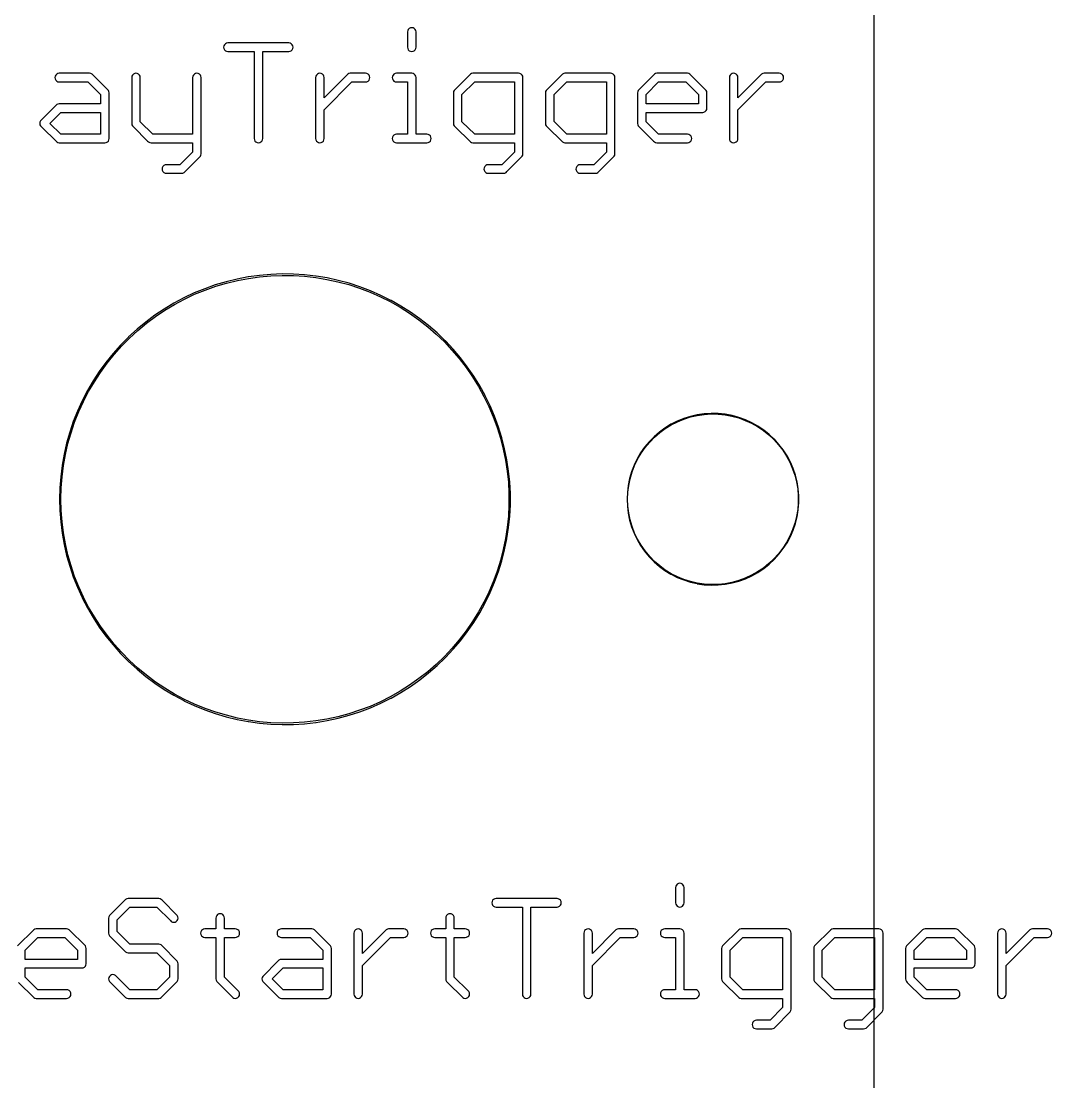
# Model space of a CAD drawing. Extents: x 3 to 66, y 0 to 129.
# Drawn here: x 48.14 to 66.49, y 59.36 to 78.25 of the extents above; entities that cross this region are included whole.
import ezdxf

# ---------------------------------------------------------------- set-up
doc = ezdxf.new("R2010")
doc.units = 0

msp = doc.modelspace()

# ---------------------------------------------------------------- linework, layer by layer
at = {"color": 34, "true_color": 0x008000}
for points in [[(2.7051, 0.3175, 0), (63.32474, 0.3175, 0), (63.32474, 128.81864, 0), (2.7051, 128.81864, 0), (2.7051, 0.3175, 0)], [(55.0926, 77.71384, 0), (55.11614, 77.71756, 0), (55.13738, 77.72839, 0), (55.15424, 77.74525, 0), (55.16507, 77.76649, 0), (55.1688, 77.79004, 0), (55.1688, 78.06182, 0), (55.16507, 78.08535, 0), (55.15424, 78.1066, 0), (55.13738, 78.12345, 0), (55.11614, 78.13428, 0), (55.0926, 78.13802, 0), (55.06905, 78.13428, 0), (55.04781, 78.12345, 0), (55.03095, 78.1066, 0), (55.02012, 78.08535, 0), (55.0164, 78.06182, 0), (55.0164, 77.79004, 0), (55.02012, 77.76649, 0), (55.03095, 77.74525, 0), (55.04781, 77.72839, 0), (55.06905, 77.71756, 0), (55.0926, 77.71384, 0)], [(51.81853, 77.86624, 0), (51.79499, 77.86251, 0), (51.77375, 77.85168, 0), (51.75689, 77.83481, 0), (51.74606, 77.81358, 0), (51.74233, 77.79004, 0), (51.74606, 77.76649, 0), (51.75689, 77.74525, 0), (51.77375, 77.72839, 0), (51.79499, 77.71756, 0), (51.81853, 77.71384, 0), (52.2859, 77.71384, 0), (52.2859, 76.16444, 0), (52.28962, 76.14089, 0), (52.30045, 76.11964, 0), (52.31731, 76.10279, 0), (52.33855, 76.09196, 0), (52.3621, 76.08824, 0), (52.38564, 76.09196, 0), (52.40688, 76.10279, 0), (52.42374, 76.11964, 0), (52.43457, 76.14089, 0), (52.4383, 76.16444, 0), (52.4383, 77.71384, 0), (52.90312, 77.71384, 0), (52.92666, 77.71756, 0), (52.9479, 77.72839, 0), (52.96476, 77.74525, 0), (52.97559, 77.76649, 0), (52.97932, 77.79004, 0), (52.97559, 77.81358, 0), (52.96476, 77.83481, 0), (52.9479, 77.85168, 0), (52.92666, 77.86251, 0), (52.90312, 77.86624, 0), (51.81853, 77.86624, 0)], [(48.81625, 77.32522, 0), (48.79271, 77.32149, 0), (48.77147, 77.31066, 0), (48.75461, 77.2938, 0), (48.74378, 77.27256, 0), (48.74005, 77.24902, 0), (48.74378, 77.22547, 0), (48.75461, 77.20423, 0), (48.77147, 77.18737, 0), (48.79271, 77.17654, 0), (48.81625, 77.17282, 0), (49.32704, 77.17282, 0), (49.55286, 76.94699, 0), (49.55286, 76.78165, 0), (48.81625, 76.78165, 0), (48.79271, 76.77793, 0), (48.77147, 76.7671, 0), (48.48283, 76.47846, 0), (48.472, 76.45722, 0), (48.46828, 76.43368, 0), (48.472, 76.41012, 0), (48.48283, 76.38889, 0), (48.49969, 76.37202, 0), (48.77147, 76.10279, 0), (48.79271, 76.09196, 0), (48.81625, 76.08824, 0), (49.62906, 76.08824, 0), (49.6526, 76.09196, 0), (49.67384, 76.10279, 0), (49.6907, 76.11964, 0), (49.70153, 76.14089, 0), (49.70526, 76.16444, 0), (49.70526, 76.97723, 0), (49.70153, 77.00078, 0), (49.6907, 77.02202, 0), (49.40206, 77.31066, 0), (49.38082, 77.32149, 0), (49.35728, 77.32522, 0), (48.81625, 77.32522, 0)], [(51.329, 75.84787, 0), (51.33983, 75.86911, 0), (51.34356, 75.89265, 0), (51.34356, 77.24902, 0), (51.33983, 77.27256, 0), (51.329, 77.2938, 0), (51.31214, 77.31066, 0), (51.2909, 77.32149, 0), (51.26736, 77.32522, 0), (51.24381, 77.32149, 0), (51.22257, 77.31066, 0), (51.20571, 77.2938, 0), (51.19488, 77.27256, 0), (51.19116, 77.24902, 0), (51.19116, 76.24064, 0), (50.48224, 76.24064, 0), (50.25897, 76.46391, 0), (50.25897, 77.24902, 0), (50.25525, 77.27256, 0), (50.24442, 77.2938, 0), (50.22756, 77.31066, 0), (50.20632, 77.32149, 0), (50.18277, 77.32522, 0), (50.15923, 77.32149, 0), (50.13799, 77.31066, 0), (50.12113, 77.2938, 0), (50.1103, 77.27256, 0), (50.10657, 77.24902, 0), (50.10657, 76.43368, 0), (50.1103, 76.41012, 0), (50.12113, 76.38889, 0), (50.13799, 76.37202, 0), (50.13801, 76.37201, 0), (50.39036, 76.11966, 0), (50.39037, 76.11964, 0), (50.40723, 76.10279, 0), (50.42847, 76.09196, 0), (50.45202, 76.08824, 0), (51.19116, 76.08824, 0), (51.19116, 75.92289, 0), (50.96534, 75.69707, 0), (50.7238, 75.69707, 0), (50.70025, 75.69334, 0), (50.67901, 75.68252, 0), (50.66215, 75.66566, 0), (50.65132, 75.64442, 0), (50.6476, 75.62087, 0), (50.65132, 75.59733, 0), (50.66215, 75.57608, 0), (50.67901, 75.55923, 0), (50.70025, 75.5484, 0), (50.7238, 75.54467, 0), (50.99557, 75.54467, 0), (51.01912, 75.5484, 0), (51.04036, 75.55923, 0), (51.05722, 75.57608, 0), (51.05723, 75.5761, 0), (51.329, 75.84787, 0)], [(53.45684, 76.08824, 0), (53.48038, 76.09196, 0), (53.50162, 76.10279, 0), (53.51848, 76.11964, 0), (53.52931, 76.14089, 0), (53.53304, 76.16444, 0), (53.53304, 76.6753, 0), (54.02824, 77.17282, 0), (54.26964, 77.17282, 0), (54.29318, 77.17654, 0), (54.31442, 77.18737, 0), (54.33128, 77.20423, 0), (54.34211, 77.22547, 0), (54.34584, 77.24902, 0), (54.34211, 77.27256, 0), (54.33128, 77.2938, 0), (54.31442, 77.31066, 0), (54.29318, 77.32149, 0), (54.26964, 77.32522, 0), (53.99786, 77.32522, 0), (53.97431, 77.32149, 0), (53.95307, 77.31066, 0), (53.93621, 77.2938, 0), (53.53304, 76.88874, 0), (53.53304, 77.24902, 0), (53.52931, 77.27256, 0), (53.51848, 77.2938, 0), (53.50162, 77.31066, 0), (53.48038, 77.32149, 0), (53.45684, 77.32522, 0), (53.43329, 77.32149, 0), (53.41205, 77.31066, 0), (53.39519, 77.2938, 0), (53.38436, 77.27256, 0), (53.38064, 77.24902, 0), (53.38064, 76.16444, 0), (53.38436, 76.14089, 0), (53.39519, 76.11964, 0), (53.41205, 76.10279, 0), (53.43329, 76.09196, 0), (53.45684, 76.08824, 0)], [(54.82082, 77.32522, 0), (54.79727, 77.32149, 0), (54.77603, 77.31066, 0), (54.75917, 77.2938, 0), (54.74834, 77.27256, 0), (54.74462, 77.24902, 0), (54.74834, 77.22547, 0), (54.75917, 77.20423, 0), (54.77603, 77.18737, 0), (54.79727, 77.17654, 0), (54.82082, 77.17282, 0), (55.0164, 77.17282, 0), (55.0164, 76.24064, 0), (54.82082, 76.24064, 0), (54.79727, 76.2369, 0), (54.77603, 76.22608, 0), (54.75917, 76.20922, 0), (54.74834, 76.18798, 0), (54.74462, 76.16444, 0), (54.74834, 76.14089, 0), (54.75917, 76.11964, 0), (54.77603, 76.10279, 0), (54.79727, 76.09196, 0), (54.82082, 76.08824, 0), (55.36184, 76.08824, 0), (55.38538, 76.09196, 0), (55.40662, 76.10279, 0), (55.42348, 76.11964, 0), (55.43431, 76.14089, 0), (55.43804, 76.16444, 0), (55.43431, 76.18798, 0), (55.42348, 76.20922, 0), (55.40662, 76.22608, 0), (55.38538, 76.2369, 0), (55.36184, 76.24064, 0), (55.1688, 76.24064, 0), (55.1688, 77.24902, 0), (55.16507, 77.27256, 0), (55.15424, 77.2938, 0), (55.13738, 77.31066, 0), (55.11614, 77.32149, 0), (55.0926, 77.32522, 0), (54.82082, 77.32522, 0)], [(56.18226, 77.32522, 0), (56.15871, 77.32149, 0), (56.13747, 77.31066, 0), (55.84883, 77.02202, 0), (55.838, 77.00078, 0), (55.83428, 76.97723, 0), (55.83428, 76.43368, 0), (55.838, 76.41012, 0), (55.84883, 76.38889, 0), (55.86569, 76.37202, 0), (56.13747, 76.10279, 0), (56.15871, 76.09196, 0), (56.18226, 76.08824, 0), (56.91885, 76.08824, 0), (56.91885, 75.92273, 0), (56.69529, 75.69707, 0), (56.45403, 75.69707, 0), (56.43049, 75.69334, 0), (56.40925, 75.68252, 0), (56.39239, 75.66566, 0), (56.38156, 75.64442, 0), (56.37783, 75.62087, 0), (56.38156, 75.59733, 0), (56.39239, 75.57608, 0), (56.40925, 75.55923, 0), (56.43049, 75.5484, 0), (56.45403, 75.54467, 0), (56.72581, 75.54467, 0), (56.74936, 75.5484, 0), (56.7706, 75.55923, 0), (56.78746, 75.57608, 0), (57.0567, 75.84787, 0), (57.06753, 75.86911, 0), (57.07125, 75.89265, 0), (57.07125, 77.24902, 0), (57.06753, 77.27256, 0), (57.0567, 77.2938, 0), (57.03984, 77.31066, 0), (57.0186, 77.32149, 0), (56.99505, 77.32522, 0), (56.18226, 77.32522, 0)], [(58.695, 75.84787, 0), (58.70583, 75.86911, 0), (58.70955, 75.89265, 0), (58.70955, 77.24902, 0), (58.70583, 77.27256, 0), (58.695, 77.2938, 0), (58.67814, 77.31066, 0), (58.6569, 77.32149, 0), (58.63335, 77.32522, 0), (57.82056, 77.32522, 0), (57.79701, 77.32149, 0), (57.77577, 77.31066, 0), (57.48713, 77.02202, 0), (57.4763, 77.00078, 0), (57.47257, 76.97723, 0), (57.47257, 76.43368, 0), (57.4763, 76.41012, 0), (57.48713, 76.38889, 0), (57.50399, 76.37202, 0), (57.77577, 76.10279, 0), (57.79701, 76.09196, 0), (57.82056, 76.08824, 0), (58.55715, 76.08824, 0), (58.55715, 75.92288, 0), (58.33134, 75.69707, 0), (58.09234, 75.69707, 0), (58.06879, 75.69334, 0), (58.04755, 75.68252, 0), (58.03069, 75.66566, 0), (58.01986, 75.64442, 0), (58.01614, 75.62087, 0), (58.01986, 75.59733, 0), (58.03069, 75.57608, 0), (58.04755, 75.55923, 0), (58.06879, 75.5484, 0), (58.09234, 75.54467, 0), (58.36158, 75.54467, 0), (58.38512, 75.5484, 0), (58.40636, 75.55923, 0), (58.42322, 75.57608, 0), (58.42323, 75.5761, 0), (58.695, 75.84787, 0)], [(60.2952, 76.63298, 0), (60.31644, 76.64381, 0), (60.3333, 76.66067, 0), (60.34413, 76.68191, 0), (60.34786, 76.70545, 0), (60.34786, 76.97723, 0), (60.34413, 77.00078, 0), (60.3333, 77.02202, 0), (60.04466, 77.31066, 0), (60.02342, 77.32149, 0), (59.99988, 77.32522, 0), (59.45632, 77.32522, 0), (59.43277, 77.32149, 0), (59.41153, 77.31066, 0), (59.39467, 77.2938, 0), (59.12543, 77.02202, 0), (59.1146, 77.00078, 0), (59.11087, 76.97723, 0), (59.11087, 76.43368, 0), (59.1146, 76.41012, 0), (59.12543, 76.38889, 0), (59.14229, 76.37202, 0), (59.14231, 76.37201, 0), (59.39466, 76.11966, 0), (59.39467, 76.11964, 0), (59.41153, 76.10279, 0), (59.43277, 76.09196, 0), (59.45632, 76.08824, 0), (59.99988, 76.08824, 0), (60.02342, 76.09196, 0), (60.04466, 76.10279, 0), (60.06152, 76.11964, 0), (60.07235, 76.14089, 0), (60.07608, 76.16444, 0), (60.07235, 76.18798, 0), (60.06152, 76.20922, 0), (60.04466, 76.22608, 0), (60.02342, 76.2369, 0), (59.99988, 76.24064, 0), (59.48654, 76.24064, 0), (59.26327, 76.46391, 0), (59.26327, 76.62925, 0), (60.27166, 76.62925, 0), (60.2952, 76.63298, 0)], [(60.89904, 76.88809, 0), (60.89904, 77.24902, 0), (60.89531, 77.27256, 0), (60.88448, 77.2938, 0), (60.86762, 77.31066, 0), (60.84638, 77.32149, 0), (60.82284, 77.32522, 0), (60.79929, 77.32149, 0), (60.77805, 77.31066, 0), (60.76119, 77.2938, 0), (60.75036, 77.27256, 0), (60.74664, 77.24902, 0), (60.74664, 76.16444, 0), (60.75036, 76.14089, 0), (60.76119, 76.11964, 0), (60.77805, 76.10279, 0), (60.79929, 76.09196, 0), (60.82284, 76.08824, 0), (60.84638, 76.09196, 0), (60.86762, 76.10279, 0), (60.88448, 76.11964, 0), (60.89531, 76.14089, 0), (60.89904, 76.16444, 0), (60.89904, 76.67523, 0), (61.39663, 77.17282, 0), (61.63564, 77.17282, 0), (61.65918, 77.17654, 0), (61.68042, 77.18737, 0), (61.69728, 77.20423, 0), (61.70811, 77.22547, 0), (61.71184, 77.24902, 0), (61.70811, 77.27256, 0), (61.69728, 77.2938, 0), (61.68042, 77.31066, 0), (61.65918, 77.32149, 0), (61.63564, 77.32522, 0), (61.36639, 77.32522, 0), (61.34285, 77.32149, 0), (61.32161, 77.31066, 0), (60.89904, 76.88809, 0)], [(56.91885, 76.24064, 0), (56.21234, 76.24064, 0), (55.98668, 76.46419, 0), (55.98668, 76.947, 0), (56.21249, 77.17282, 0), (56.91885, 77.17282, 0), (56.91885, 76.24064, 0)], [(58.55715, 76.24064, 0), (57.85064, 76.24064, 0), (57.62497, 76.4642, 0), (57.62497, 76.94699, 0), (57.85079, 77.17282, 0), (58.55715, 77.17282, 0), (58.55715, 76.24064, 0)], [(60.19546, 76.78165, 0), (59.26327, 76.78165, 0), (59.26327, 76.94714, 0), (59.48684, 77.17282, 0), (59.96964, 77.17282, 0), (60.19546, 76.94699, 0), (60.19546, 76.78165, 0)], [(49.55286, 76.24064, 0), (48.84634, 76.24064, 0), (48.6512, 76.43396, 0), (48.84648, 76.62925, 0), (49.55286, 76.62925, 0), (49.55286, 76.24064, 0)], [(52.58308, 73.74381, 0), (52.38242, 73.72602, 0), (52.1843, 73.69808, 0), (52.18037, 73.69747, 0), (51.98225, 73.65937, 0), (51.78667, 73.61111, 0), (51.59363, 73.55522, 0), (51.40567, 73.48918, 0), (51.21771, 73.41298, 0), (51.03737, 73.32662, 0), (51.03383, 73.32483, 0), (50.85603, 73.23085, 0), (50.68331, 73.12671, 0), (50.51567, 73.01495, 0), (50.35565, 72.89303, 0), (50.20071, 72.76603, 0), (50.05085, 72.62887, 0), (50.04804, 72.62606, 0), (49.90834, 72.48381, 0), (49.77372, 72.33396, 0), (49.64672, 72.17648, 0), (49.52988, 72.01392, 0), (49.42066, 71.84627, 0), (49.31906, 71.67355, 0), (49.22508, 71.49321, 0), (49.22328, 71.48968, 0), (49.142, 71.3068, 0), (49.0658, 71.12138, 0), (49.0023, 70.93088, 0), (48.94642, 70.73784, 0), (48.90324, 70.54226, 0), (48.86768, 70.34414, 0), (48.86705, 70.34021, 0), (48.84166, 70.13956, 0), (48.82642, 69.93889, 0), (48.82134, 69.73823, 0), (48.82642, 69.53757, 0), (48.84166, 69.33691, 0), (48.86705, 69.13625, 0), (48.86768, 69.13233, 0), (48.90324, 68.9342, 0), (48.94642, 68.73863, 0), (49.0023, 68.54559, 0), (49.0658, 68.35509, 0), (49.142, 68.16967, 0), (49.22328, 67.98679, 0), (49.22508, 67.98325, 0), (49.31906, 67.80291, 0), (49.42066, 67.63019, 0), (49.52988, 67.46254, 0), (49.64672, 67.29998, 0), (49.77372, 67.14251, 0), (49.90834, 66.99265, 0), (50.04804, 66.85041, 0), (50.05085, 66.8476, 0), (50.20071, 66.71044, 0), (50.35565, 66.58344, 0), (50.51567, 66.46151, 0), (50.68331, 66.34976, 0), (50.85603, 66.24562, 0), (51.03383, 66.15164, 0), (51.03737, 66.14984, 0), (51.21771, 66.06348, 0), (51.40567, 65.98728, 0), (51.59363, 65.92124, 0), (51.78667, 65.86536, 0), (51.98225, 65.8171, 0), (52.18037, 65.779, 0), (52.1843, 65.77838, 0), (52.38242, 65.75044, 0), (52.58308, 65.73266, 0), (52.78374, 65.72503, 0), (52.98439, 65.72758, 0), (53.18506, 65.74028, 0), (53.38571, 65.76313, 0), (53.38964, 65.76376, 0), (53.58776, 65.79678, 0), (53.78334, 65.83996, 0), (53.97892, 65.89076, 0), (54.16942, 65.95426, 0), (54.35738, 66.02538, 0), (54.5428, 66.10666, 0), (54.7206, 66.19556, 0), (54.72414, 66.19736, 0), (54.8994, 66.29642, 0), (55.06958, 66.40564, 0), (55.23468, 66.52248, 0), (55.39216, 66.6444, 0), (55.54456, 66.77648, 0), (55.68934, 66.91618, 0), (55.69215, 66.91898, 0), (55.82931, 67.06631, 0), (55.95885, 67.21871, 0), (56.08077, 67.37873, 0), (56.19507, 67.54383, 0), (56.30175, 67.71655, 0), (56.39827, 67.89181, 0), (56.40007, 67.89534, 0), (56.48643, 68.07568, 0), (56.56517, 68.26111, 0), (56.63629, 68.45161, 0), (56.69471, 68.64211, 0), (56.74551, 68.83768, 0), (56.78615, 69.03327, 0), (56.78677, 69.0372, 0), (56.81726, 69.23786, 0), (56.83758, 69.43597, 0), (56.84774, 69.63664, 0), (56.84774, 69.83983, 0), (56.83758, 70.04049, 0), (56.81726, 70.23862, 0), (56.78677, 70.43928, 0), (56.78615, 70.4432, 0), (56.74551, 70.63878, 0), (56.69471, 70.83436, 0), (56.63629, 71.02486, 0), (56.56517, 71.21536, 0), (56.48643, 71.40078, 0), (56.40007, 71.58112, 0), (56.39827, 71.58466, 0), (56.30175, 71.75991, 0), (56.19507, 71.93264, 0), (56.08077, 72.09774, 0), (55.95885, 72.25776, 0), (55.82931, 72.41016, 0), (55.69215, 72.55748, 0), (55.68934, 72.56028, 0), (55.54468, 72.69987, 0), (55.54456, 72.69999, 0), (55.39216, 72.83207, 0), (55.23468, 72.95399, 0), (55.06958, 73.07083, 0), (54.8994, 73.18004, 0), (54.72414, 73.27911, 0), (54.7206, 73.28091, 0), (54.5428, 73.36981, 0), (54.35738, 73.45108, 0), (54.16942, 73.52221, 0), (53.97892, 73.58571, 0), (53.78334, 73.63651, 0), (53.58776, 73.67968, 0), (53.38964, 73.71271, 0), (53.38571, 73.71334, 0), (53.18506, 73.73618, 0), (52.98439, 73.74889, 0), (52.78374, 73.75143, 0), (52.58308, 73.74381, 0)], [(53.18506, 65.76567, 0), (52.98439, 65.75297, 0), (52.78374, 65.75042, 0), (52.58308, 65.75805, 0), (52.38242, 65.77584, 0), (52.18691, 65.8034, 0), (51.9901, 65.84125, 0), (51.79452, 65.88951, 0), (51.60148, 65.94539, 0), (51.41352, 66.01143, 0), (51.22556, 66.08763, 0), (51.04665, 66.1733, 0), (50.87096, 66.26617, 0), (50.69824, 66.37031, 0), (50.5306, 66.48206, 0), (50.37058, 66.60399, 0), (50.21564, 66.73099, 0), (50.06628, 66.8677, 0), (49.92889, 67.00758, 0), (49.79427, 67.15743, 0), (49.66727, 67.31492, 0), (49.55043, 67.47748, 0), (49.44121, 67.64512, 0), (49.33961, 67.81784, 0), (49.24717, 67.99522, 0), (49.16615, 68.17752, 0), (49.08995, 68.36293, 0), (49.02645, 68.55343, 0), (48.97057, 68.74648, 0), (48.92739, 68.94206, 0), (48.89228, 69.13767, 0), (48.86706, 69.33691, 0), (48.85182, 69.53757, 0), (48.84674, 69.73823, 0), (48.85182, 69.93889, 0), (48.86706, 70.13956, 0), (48.89228, 70.33882, 0), (48.92739, 70.5344, 0), (48.97057, 70.72999, 0), (49.02645, 70.92303, 0), (49.08995, 71.11353, 0), (49.16615, 71.29895, 0), (49.24717, 71.48125, 0), (49.33961, 71.65863, 0), (49.44121, 71.83135, 0), (49.55043, 71.99899, 0), (49.66727, 72.16155, 0), (49.79427, 72.31903, 0), (49.92889, 72.46889, 0), (50.06628, 72.60877, 0), (50.21564, 72.74548, 0), (50.37058, 72.87248, 0), (50.5306, 72.9944, 0), (50.69824, 73.10616, 0), (50.87096, 73.2103, 0), (51.04665, 73.30317, 0), (51.22556, 73.38884, 0), (51.41352, 73.46504, 0), (51.60148, 73.53108, 0), (51.79452, 73.58696, 0), (51.9901, 73.63522, 0), (52.18672, 73.67303, 0), (52.38242, 73.70063, 0), (52.58308, 73.71841, 0), (52.78374, 73.72604, 0), (52.98439, 73.7235, 0), (53.18506, 73.71079, 0), (53.38508, 73.68801, 0), (53.57991, 73.65554, 0), (53.77549, 73.61236, 0), (53.97107, 73.56156, 0), (54.16157, 73.49805, 0), (54.34953, 73.42694, 0), (54.53495, 73.34565, 0), (54.70967, 73.2583, 0), (54.88447, 73.15949, 0), (55.05465, 73.05028, 0), (55.21975, 72.93344, 0), (55.37723, 72.81152, 0), (55.52963, 72.67944, 0), (55.67259, 72.54148, 0), (55.80876, 72.39523, 0), (55.9383, 72.24283, 0), (56.06022, 72.0828, 0), (56.17452, 71.91771, 0), (56.2812, 71.74499, 0), (56.37688, 71.57125, 0), (56.46228, 71.39293, 0), (56.54102, 71.20751, 0), (56.61214, 71.01701, 0), (56.67056, 70.82651, 0), (56.72136, 70.63093, 0), (56.76188, 70.43594, 0), (56.79186, 70.23862, 0), (56.81218, 70.04049, 0), (56.82234, 69.83983, 0), (56.82234, 69.63664, 0), (56.81218, 69.43597, 0), (56.79186, 69.23786, 0), (56.76187, 69.0405, 0), (56.72136, 68.84554, 0), (56.67056, 68.64995, 0), (56.61214, 68.45946, 0), (56.54102, 68.26896, 0), (56.46228, 68.08354, 0), (56.37692, 67.90528, 0), (56.2812, 67.73148, 0), (56.17452, 67.55876, 0), (56.06022, 67.39366, 0), (55.9383, 67.23363, 0), (55.80876, 67.08123, 0), (55.6725, 66.93489, 0), (55.52963, 66.79703, 0), (55.37723, 66.66495, 0), (55.21975, 66.54303, 0), (55.05465, 66.42619, 0), (54.88447, 66.31697, 0), (54.70967, 66.21817, 0), (54.53495, 66.13081, 0), (54.34953, 66.04953, 0), (54.16157, 65.97841, 0), (53.97107, 65.91491, 0), (53.77549, 65.86411, 0), (53.57991, 65.82093, 0), (53.38489, 65.78843, 0), (53.18506, 65.76567, 0)], [(60.2996, 71.25969, 0), (60.17514, 71.24191, 0), (60.17357, 71.24167, 0), (60.05419, 71.21373, 0), (59.93481, 71.17563, 0), (59.82051, 71.1299, 0), (59.70875, 71.07402, 0), (59.70733, 71.0733, 0), (59.60065, 71.00726, 0), (59.50159, 70.9336, 0), (59.40761, 70.85232, 0), (59.40649, 70.8512, 0), (59.32013, 70.7623, 0), (59.23885, 70.66578, 0), (59.16773, 70.56417, 0), (59.10423, 70.4575, 0), (59.1035, 70.45608, 0), (59.05016, 70.34432, 0), (59.00698, 70.22748, 0), (58.97142, 70.10809, 0), (58.94602, 69.98618, 0), (58.94578, 69.98461, 0), (58.93054, 69.8627, 0), (58.92546, 69.73823, 0), (58.93054, 69.61377, 0), (58.94578, 69.49186, 0), (58.94602, 69.49029, 0), (58.97142, 69.36837, 0), (59.00698, 69.24899, 0), (59.05016, 69.13215, 0), (59.1035, 69.02039, 0), (59.10423, 69.01897, 0), (59.16773, 68.91229, 0), (59.23885, 68.81068, 0), (59.32013, 68.71417, 0), (59.40649, 68.62527, 0), (59.40761, 68.62415, 0), (59.50159, 68.54286, 0), (59.60065, 68.46921, 0), (59.70733, 68.40317, 0), (59.70875, 68.40244, 0), (59.82051, 68.34656, 0), (59.93481, 68.30083, 0), (60.05419, 68.26273, 0), (60.17357, 68.2348, 0), (60.17514, 68.23455, 0), (60.2996, 68.21678, 0), (60.42405, 68.20914, 0), (60.54852, 68.21169, 0), (60.67043, 68.22439, 0), (60.672, 68.22463, 0), (60.79646, 68.2475, 0), (60.91584, 68.28052, 0), (61.03268, 68.3237, 0), (61.14444, 68.3745, 0), (61.14586, 68.37523, 0), (61.25508, 68.43619, 0), (61.35922, 68.50476, 0), (61.45574, 68.58351, 0), (61.54718, 68.66733, 0), (61.5483, 68.66845, 0), (61.62958, 68.75989, 0), (61.70578, 68.85894, 0), (61.77436, 68.96308, 0), (61.83278, 69.07485, 0), (61.83351, 69.07626, 0), (61.88177, 69.19056, 0), (61.92241, 69.30741, 0), (61.95289, 69.42679, 0), (61.97321, 69.55125, 0), (61.97346, 69.55282, 0), (61.98362, 69.67728, 0), (61.98362, 69.7992, 0), (61.97346, 69.92366, 0), (61.97321, 69.92522, 0), (61.95289, 70.04967, 0), (61.92241, 70.16906, 0), (61.88177, 70.2859, 0), (61.83351, 70.4002, 0), (61.83278, 70.40161, 0), (61.77436, 70.51338, 0), (61.70578, 70.61752, 0), (61.62958, 70.71657, 0), (61.5483, 70.80802, 0), (61.54718, 70.80914, 0), (61.45574, 70.89296, 0), (61.35922, 70.9717, 0), (61.25508, 71.04028, 0), (61.14586, 71.10124, 0), (61.14444, 71.10196, 0), (61.03268, 71.15277, 0), (60.91584, 71.19595, 0), (60.79646, 71.22897, 0), (60.672, 71.25183, 0), (60.67043, 71.25208, 0), (60.54852, 71.26478, 0), (60.42405, 71.26732, 0), (60.2996, 71.25969, 0)], [(60.6701, 68.23453, 0), (60.54852, 68.22186, 0), (60.42405, 68.21932, 0), (60.2996, 68.22694, 0), (60.1764, 68.24454, 0), (60.05732, 68.2724, 0), (59.93794, 68.3105, 0), (59.82364, 68.35623, 0), (59.71305, 68.41153, 0), (59.60662, 68.47741, 0), (59.50756, 68.55108, 0), (59.41378, 68.63219, 0), (59.32834, 68.72014, 0), (59.24706, 68.81666, 0), (59.17594, 68.91826, 0), (59.1127, 69.0245, 0), (59.05983, 69.13527, 0), (59.01665, 69.25212, 0), (58.98109, 69.3715, 0), (58.95583, 69.49276, 0), (58.9407, 69.61377, 0), (58.93562, 69.73823, 0), (58.9407, 69.8627, 0), (58.95583, 69.98371, 0), (58.98109, 70.10496, 0), (59.01665, 70.22435, 0), (59.05983, 70.34119, 0), (59.1127, 70.45197, 0), (59.17594, 70.55821, 0), (59.24706, 70.6598, 0), (59.32834, 70.75633, 0), (59.41378, 70.84428, 0), (59.50756, 70.92538, 0), (59.60662, 70.99905, 0), (59.71305, 71.06493, 0), (59.82364, 71.12024, 0), (59.93794, 71.16596, 0), (60.05732, 71.20406, 0), (60.1764, 71.23193, 0), (60.2996, 71.24952, 0), (60.42405, 71.25715, 0), (60.54852, 71.25461, 0), (60.66997, 71.24196, 0), (60.79333, 71.2193, 0), (60.91271, 71.18628, 0), (61.02955, 71.1431, 0), (61.1408, 71.09252, 0), (61.24911, 71.03207, 0), (61.35325, 70.96348, 0), (61.44977, 70.88475, 0), (61.54054, 70.80154, 0), (61.62137, 70.71061, 0), (61.69757, 70.61154, 0), (61.76615, 70.5074, 0), (61.82389, 70.39695, 0), (61.8721, 70.28277, 0), (61.91274, 70.16593, 0), (61.94322, 70.04655, 0), (61.96332, 69.92346, 0), (61.97346, 69.7992, 0), (61.97346, 69.67728, 0), (61.96331, 69.55298, 0), (61.94322, 69.42992, 0), (61.91274, 69.31054, 0), (61.8721, 69.1937, 0), (61.82389, 69.07952, 0), (61.76615, 68.96906, 0), (61.69757, 68.86492, 0), (61.62137, 68.76586, 0), (61.54054, 68.67492, 0), (61.44977, 68.59171, 0), (61.35325, 68.51298, 0), (61.24911, 68.4444, 0), (61.1408, 68.38394, 0), (61.02955, 68.33337, 0), (60.91271, 68.29019, 0), (60.79333, 68.25717, 0), (60.6701, 68.23453, 0)], [(59.86526, 62.47384, 0), (59.8888, 62.47756, 0), (59.91004, 62.48839, 0), (59.9269, 62.50525, 0), (59.93773, 62.52649, 0), (59.94146, 62.55004, 0), (59.94146, 62.82181, 0), (59.93773, 62.84536, 0), (59.9269, 62.8666, 0), (59.91004, 62.88346, 0), (59.8888, 62.89429, 0), (59.86526, 62.89802, 0), (59.84171, 62.89429, 0), (59.82047, 62.88346, 0), (59.80361, 62.8666, 0), (59.79278, 62.84536, 0), (59.78906, 62.82181, 0), (59.78906, 62.55004, 0), (59.79278, 62.52649, 0), (59.80361, 62.50525, 0), (59.82047, 62.48839, 0), (59.84171, 62.47756, 0), (59.86526, 62.47384, 0)], [(50.91752, 61.14889, 0), (50.92835, 61.17013, 0), (50.93208, 61.19367, 0), (50.93208, 61.46546, 0), (50.92835, 61.489, 0), (50.91752, 61.51024, 0), (50.64828, 61.78202, 0), (50.63142, 61.79888, 0), (50.61018, 61.80971, 0), (50.58664, 61.81344, 0), (50.0733, 61.81344, 0), (49.8475, 62.03924, 0), (49.8475, 62.24803, 0), (50.07331, 62.47384, 0), (50.55611, 62.47384, 0), (50.79423, 62.23347, 0), (50.81109, 62.21661, 0), (50.83233, 62.20578, 0), (50.85588, 62.20206, 0), (50.87942, 62.20578, 0), (50.90066, 62.21661, 0), (50.91752, 62.23347, 0), (50.92835, 62.25471, 0), (50.93208, 62.27826, 0), (50.92835, 62.3018, 0), (50.91752, 62.32304, 0), (50.64828, 62.59482, 0), (50.63142, 62.61168, 0), (50.61018, 62.62251, 0), (50.58664, 62.62624, 0), (50.04308, 62.62624, 0), (50.01953, 62.62251, 0), (49.99829, 62.61168, 0), (49.70965, 62.32304, 0), (49.69882, 62.3018, 0), (49.6951, 62.27826, 0), (49.6951, 62.00902, 0), (49.69882, 61.98547, 0), (49.70965, 61.96423, 0), (49.99829, 61.67559, 0), (50.01953, 61.66476, 0), (50.04308, 61.66104, 0), (50.55611, 61.66104, 0), (50.77968, 61.43536, 0), (50.77968, 61.22391, 0), (50.55641, 61.00064, 0), (50.07316, 61.00064, 0), (49.81608, 61.25532, 0), (49.79484, 61.26615, 0), (49.7713, 61.26987, 0), (49.74775, 61.26615, 0), (49.72651, 61.25532, 0), (49.70965, 61.23846, 0), (49.69882, 61.21722, 0), (49.6951, 61.19367, 0), (49.69882, 61.17013, 0), (49.70965, 61.14889, 0), (49.72651, 61.13203, 0), (49.99829, 60.86279, 0), (50.01953, 60.85196, 0), (50.04308, 60.84824, 0), (50.58664, 60.84824, 0), (50.61018, 60.85196, 0), (50.63142, 60.86279, 0), (50.91752, 61.14889, 0)], [(56.59374, 62.62624, 0), (56.57019, 62.62251, 0), (56.54895, 62.61168, 0), (56.53209, 62.59482, 0), (56.52126, 62.57358, 0), (56.51754, 62.55004, 0), (56.52126, 62.52649, 0), (56.53209, 62.50525, 0), (56.54895, 62.48839, 0), (56.57019, 62.47756, 0), (56.59374, 62.47384, 0), (57.06109, 62.47384, 0), (57.06109, 60.92444, 0), (57.06482, 60.90089, 0), (57.07565, 60.87965, 0), (57.09251, 60.86279, 0), (57.11375, 60.85196, 0), (57.13729, 60.84824, 0), (57.16084, 60.85196, 0), (57.18208, 60.86279, 0), (57.19894, 60.87965, 0), (57.20977, 60.90089, 0), (57.21349, 60.92444, 0), (57.21349, 62.47384, 0), (57.67831, 62.47384, 0), (57.70186, 62.47756, 0), (57.7231, 62.48839, 0), (57.73996, 62.50525, 0), (57.75079, 62.52649, 0), (57.75451, 62.55004, 0), (57.75079, 62.57358, 0), (57.73996, 62.59482, 0), (57.7231, 62.61168, 0), (57.70186, 62.62251, 0), (57.67831, 62.62624, 0), (56.59374, 62.62624, 0)], [(51.90583, 60.86279, 0), (51.92707, 60.85196, 0), (51.95062, 60.84824, 0), (51.97416, 60.85196, 0), (51.9954, 60.86279, 0), (52.01226, 60.87965, 0), (52.02309, 60.90089, 0), (52.02682, 60.92444, 0), (52.02309, 60.94798, 0), (52.01226, 60.96922, 0), (51.75758, 61.2239, 0), (51.75758, 61.93282, 0), (51.95062, 61.93282, 0), (51.97416, 61.93654, 0), (51.9954, 61.94737, 0), (52.01226, 61.96423, 0), (52.02309, 61.98547, 0), (52.02682, 62.00902, 0), (52.02309, 62.03256, 0), (52.01226, 62.0538, 0), (51.9954, 62.07066, 0), (51.97416, 62.08149, 0), (51.95062, 62.08522, 0), (51.75758, 62.08522, 0), (51.75758, 62.27826, 0), (51.75385, 62.3018, 0), (51.74302, 62.32304, 0), (51.72616, 62.3399, 0), (51.70492, 62.35073, 0), (51.68138, 62.35446, 0), (51.65783, 62.35073, 0), (51.63659, 62.3399, 0), (51.61973, 62.32304, 0), (51.6089, 62.3018, 0), (51.60518, 62.27826, 0), (51.60518, 62.08522, 0), (51.4096, 62.08522, 0), (51.38605, 62.08149, 0), (51.36481, 62.07066, 0), (51.34795, 62.0538, 0), (51.33712, 62.03256, 0), (51.3334, 62.00902, 0), (51.33712, 61.98547, 0), (51.34795, 61.96423, 0), (51.36481, 61.94737, 0), (51.38605, 61.93654, 0), (51.4096, 61.93282, 0), (51.60518, 61.93282, 0), (51.60518, 61.19367, 0), (51.6089, 61.17013, 0), (51.61973, 61.14889, 0), (51.90583, 60.86279, 0)], [(56.0451, 60.84824, 0), (56.06864, 60.85196, 0), (56.08988, 60.86279, 0), (56.10674, 60.87965, 0), (56.11757, 60.90089, 0), (56.1213, 60.92444, 0), (56.11757, 60.94798, 0), (56.10674, 60.96922, 0), (56.08988, 60.98608, 0), (55.84952, 61.22419, 0), (55.84952, 61.93282, 0), (56.0451, 61.93282, 0), (56.06864, 61.93654, 0), (56.08988, 61.94737, 0), (56.10674, 61.96423, 0), (56.11757, 61.98547, 0), (56.1213, 62.00902, 0), (56.11757, 62.03256, 0), (56.10674, 62.0538, 0), (56.08988, 62.07066, 0), (56.06864, 62.08149, 0), (56.0451, 62.08522, 0), (55.84952, 62.08522, 0), (55.84952, 62.27826, 0), (55.84579, 62.3018, 0), (55.83496, 62.32304, 0), (55.8181, 62.3399, 0), (55.79686, 62.35073, 0), (55.77332, 62.35446, 0), (55.74977, 62.35073, 0), (55.72853, 62.3399, 0), (55.71167, 62.32304, 0), (55.70084, 62.3018, 0), (55.69712, 62.27826, 0), (55.69712, 62.08522, 0), (55.50153, 62.08522, 0), (55.47799, 62.08149, 0), (55.45675, 62.07066, 0), (55.43989, 62.0538, 0), (55.42906, 62.03256, 0), (55.42533, 62.00902, 0), (55.42906, 61.98547, 0), (55.43989, 61.96423, 0), (55.45675, 61.94737, 0), (55.47799, 61.93654, 0), (55.50153, 61.93282, 0), (55.69712, 61.93282, 0), (55.69712, 61.19367, 0), (55.70084, 61.17013, 0), (55.71167, 61.14889, 0), (55.72853, 61.13203, 0), (56.00031, 60.86279, 0), (56.02155, 60.85196, 0), (56.0451, 60.84824, 0)], [(52.77103, 62.08522, 0), (52.74749, 62.08149, 0), (52.72625, 62.07066, 0), (52.70939, 62.0538, 0), (52.69856, 62.03256, 0), (52.69483, 62.00902, 0), (52.69856, 61.98547, 0), (52.70939, 61.96423, 0), (52.72625, 61.94737, 0), (52.74749, 61.93654, 0), (52.77103, 61.93282, 0), (53.28436, 61.93282, 0), (53.51018, 61.707, 0), (53.51018, 61.54166, 0), (52.77103, 61.54166, 0), (52.74749, 61.53793, 0), (52.72625, 61.5271, 0), (52.70939, 61.51024, 0), (52.44015, 61.23846, 0), (52.42932, 61.21722, 0), (52.4256, 61.19367, 0), (52.42932, 61.17013, 0), (52.44015, 61.14889, 0), (52.72625, 60.86279, 0), (52.74749, 60.85196, 0), (52.77103, 60.84824, 0), (53.58638, 60.84824, 0), (53.60992, 60.85196, 0), (53.63116, 60.86279, 0), (53.64802, 60.87965, 0), (53.65885, 60.90089, 0), (53.66258, 60.92444, 0), (53.66258, 61.73724, 0), (53.65885, 61.76078, 0), (53.64802, 61.78202, 0), (53.35938, 62.07066, 0), (53.33814, 62.08149, 0), (53.3146, 62.08522, 0), (52.77103, 62.08522, 0)], [(54.21376, 61.64809, 0), (54.21376, 62.00902, 0), (54.21003, 62.03256, 0), (54.1992, 62.0538, 0), (54.18234, 62.07066, 0), (54.1611, 62.08149, 0), (54.13756, 62.08522, 0), (54.11401, 62.08149, 0), (54.09277, 62.07066, 0), (54.07591, 62.0538, 0), (54.06508, 62.03256, 0), (54.06136, 62.00902, 0), (54.06136, 60.92444, 0), (54.06508, 60.90089, 0), (54.07591, 60.87965, 0), (54.09277, 60.86279, 0), (54.11401, 60.85196, 0), (54.13756, 60.84824, 0), (54.1611, 60.85196, 0), (54.18234, 60.86279, 0), (54.1992, 60.87965, 0), (54.21003, 60.90089, 0), (54.21376, 60.92444, 0), (54.21376, 61.43523, 0), (54.71135, 61.93282, 0), (54.95036, 61.93282, 0), (54.9739, 61.93654, 0), (54.99514, 61.94737, 0), (55.012, 61.96423, 0), (55.02283, 61.98547, 0), (55.02656, 62.00902, 0), (55.02283, 62.03256, 0), (55.012, 62.0538, 0), (54.99514, 62.07066, 0), (54.9739, 62.08149, 0), (54.95036, 62.08522, 0), (54.68112, 62.08522, 0), (54.65757, 62.08149, 0), (54.63633, 62.07066, 0), (54.21376, 61.64809, 0)], [(58.23204, 60.84824, 0), (58.25558, 60.85196, 0), (58.27682, 60.86279, 0), (58.29368, 60.87965, 0), (58.30451, 60.90089, 0), (58.30824, 60.92444, 0), (58.30824, 61.4353, 0), (58.80344, 61.93282, 0), (59.04484, 61.93282, 0), (59.06838, 61.93654, 0), (59.08962, 61.94737, 0), (59.10648, 61.96423, 0), (59.11731, 61.98547, 0), (59.12104, 62.00902, 0), (59.11731, 62.03256, 0), (59.10648, 62.0538, 0), (59.08962, 62.07066, 0), (59.06838, 62.08149, 0), (59.04484, 62.08522, 0), (58.77305, 62.08522, 0), (58.74951, 62.08149, 0), (58.72827, 62.07066, 0), (58.71141, 62.0538, 0), (58.30824, 61.64874, 0), (58.30824, 62.00902, 0), (58.30451, 62.03256, 0), (58.29368, 62.0538, 0), (58.27682, 62.07066, 0), (58.25558, 62.08149, 0), (58.23204, 62.08522, 0), (58.20849, 62.08149, 0), (58.18725, 62.07066, 0), (58.17039, 62.0538, 0), (58.15956, 62.03256, 0), (58.15584, 62.00902, 0), (58.15584, 60.92444, 0), (58.15956, 60.90089, 0), (58.17039, 60.87965, 0), (58.18725, 60.86279, 0), (58.20849, 60.85196, 0), (58.23204, 60.84824, 0)], [(59.59602, 62.08522, 0), (59.57247, 62.08149, 0), (59.55123, 62.07066, 0), (59.53437, 62.0538, 0), (59.52354, 62.03256, 0), (59.51982, 62.00902, 0), (59.52354, 61.98547, 0), (59.53437, 61.96423, 0), (59.55123, 61.94737, 0), (59.57247, 61.93654, 0), (59.59602, 61.93282, 0), (59.78906, 61.93282, 0), (59.78906, 61.00064, 0), (59.59602, 61.00064, 0), (59.57247, 60.99691, 0), (59.55123, 60.98608, 0), (59.53437, 60.96922, 0), (59.52354, 60.94798, 0), (59.51982, 60.92444, 0), (59.52354, 60.90089, 0), (59.53437, 60.87965, 0), (59.55123, 60.86279, 0), (59.57247, 60.85196, 0), (59.59602, 60.84824, 0), (60.13703, 60.84824, 0), (60.16058, 60.85196, 0), (60.18182, 60.86279, 0), (60.19868, 60.87965, 0), (60.20951, 60.90089, 0), (60.21323, 60.92444, 0), (60.20951, 60.94798, 0), (60.19868, 60.96922, 0), (60.18182, 60.98608, 0), (60.16058, 60.99691, 0), (60.13703, 61.00064, 0), (59.94146, 61.00064, 0), (59.94146, 62.00902, 0), (59.93773, 62.03256, 0), (59.9269, 62.0538, 0), (59.91004, 62.07066, 0), (59.8888, 62.08149, 0), (59.86526, 62.08522, 0), (59.59602, 62.08522, 0)], [(60.95746, 62.08522, 0), (60.93391, 62.08149, 0), (60.91267, 62.07066, 0), (60.62403, 61.78202, 0), (60.6132, 61.76078, 0), (60.60948, 61.73724, 0), (60.60948, 61.19367, 0), (60.6132, 61.17013, 0), (60.62403, 61.14889, 0), (60.64089, 61.13203, 0), (60.91267, 60.86279, 0), (60.93391, 60.85196, 0), (60.95746, 60.84824, 0), (61.69406, 60.84824, 0), (61.69406, 60.68275, 0), (61.4705, 60.45708, 0), (61.22924, 60.45708, 0), (61.20569, 60.45335, 0), (61.18445, 60.44252, 0), (61.16759, 60.42566, 0), (61.15676, 60.40442, 0), (61.15304, 60.38088, 0), (61.15676, 60.35733, 0), (61.16759, 60.33609, 0), (61.18445, 60.31923, 0), (61.20569, 60.3084, 0), (61.22924, 60.30468, 0), (61.50102, 60.30468, 0), (61.52456, 60.3084, 0), (61.5458, 60.31923, 0), (61.56266, 60.33609, 0), (61.8319, 60.60787, 0), (61.84273, 60.62911, 0), (61.84646, 60.65266, 0), (61.84646, 62.00902, 0), (61.84273, 62.03256, 0), (61.8319, 62.0538, 0), (61.81504, 62.07066, 0), (61.7938, 62.08149, 0), (61.77026, 62.08522, 0), (60.95746, 62.08522, 0)], [(63.4702, 60.60787, 0), (63.48103, 60.62911, 0), (63.48475, 60.65266, 0), (63.48475, 62.00902, 0), (63.48103, 62.03256, 0), (63.4702, 62.0538, 0), (63.45334, 62.07066, 0), (63.4321, 62.08149, 0), (63.40855, 62.08522, 0), (62.59575, 62.08522, 0), (62.57221, 62.08149, 0), (62.55097, 62.07066, 0), (62.26233, 61.78202, 0), (62.2515, 61.76078, 0), (62.24778, 61.73724, 0), (62.24778, 61.19367, 0), (62.2515, 61.17013, 0), (62.26233, 61.14889, 0), (62.27919, 61.13203, 0), (62.55097, 60.86279, 0), (62.57221, 60.85196, 0), (62.59575, 60.84824, 0), (63.33235, 60.84824, 0), (63.33235, 60.68288, 0), (63.10655, 60.45708, 0), (62.865, 60.45708, 0), (62.84145, 60.45335, 0), (62.82021, 60.44252, 0), (62.80335, 60.42566, 0), (62.79252, 60.40442, 0), (62.7888, 60.38088, 0), (62.79252, 60.35733, 0), (62.80335, 60.33609, 0), (62.82021, 60.31923, 0), (62.84145, 60.3084, 0), (62.865, 60.30468, 0), (63.13677, 60.30468, 0), (63.16032, 60.3084, 0), (63.18156, 60.31923, 0), (63.4702, 60.60787, 0)], [(65.0704, 61.39298, 0), (65.09164, 61.40381, 0), (65.1085, 61.42067, 0), (65.11933, 61.44191, 0), (65.12305, 61.46546, 0), (65.12305, 61.73724, 0), (65.11933, 61.76078, 0), (65.1085, 61.78202, 0), (64.81986, 62.07066, 0), (64.79862, 62.08149, 0), (64.77507, 62.08522, 0), (64.23151, 62.08522, 0), (64.20797, 62.08149, 0), (64.18673, 62.07066, 0), (63.89809, 61.78202, 0), (63.88726, 61.76078, 0), (63.88354, 61.73724, 0), (63.88354, 61.19367, 0), (63.88726, 61.17013, 0), (63.89809, 61.14889, 0), (63.91495, 61.13203, 0), (64.18673, 60.86279, 0), (64.20797, 60.85196, 0), (64.23151, 60.84824, 0), (64.77507, 60.84824, 0), (64.79862, 60.85196, 0), (64.81986, 60.86279, 0), (64.83672, 60.87965, 0), (64.84755, 60.90089, 0), (64.85127, 60.92444, 0), (64.84755, 60.94798, 0), (64.83672, 60.96922, 0), (64.81986, 60.98608, 0), (64.79862, 60.99691, 0), (64.77507, 61.00064, 0), (64.2616, 61.00064, 0), (64.03594, 61.22419, 0), (64.03594, 61.38926, 0), (65.04685, 61.38926, 0), (65.0704, 61.39298, 0)], [(65.67424, 61.64809, 0), (65.67424, 62.00902, 0), (65.6705, 62.03256, 0), (65.65967, 62.0538, 0), (65.64282, 62.07066, 0), (65.62157, 62.08149, 0), (65.59804, 62.08522, 0), (65.57449, 62.08149, 0), (65.55325, 62.07066, 0), (65.53639, 62.0538, 0), (65.52556, 62.03256, 0), (65.52184, 62.00902, 0), (65.52184, 60.92444, 0), (65.52556, 60.90089, 0), (65.53639, 60.87965, 0), (65.55325, 60.86279, 0), (65.57449, 60.85196, 0), (65.59804, 60.84824, 0), (65.62157, 60.85196, 0), (65.64282, 60.86279, 0), (65.65967, 60.87965, 0), (65.6705, 60.90089, 0), (65.67424, 60.92444, 0), (65.67424, 61.43523, 0), (66.17182, 61.93282, 0), (66.41083, 61.93282, 0), (66.43438, 61.93654, 0), (66.45562, 61.94737, 0), (66.47248, 61.96423, 0), (66.48331, 61.98547, 0), (66.48703, 62.00902, 0), (66.48331, 62.03256, 0), (66.47248, 62.0538, 0), (66.45562, 62.07066, 0), (66.43438, 62.08149, 0), (66.41083, 62.08522, 0), (66.1416, 62.08522, 0), (66.11805, 62.08149, 0), (66.09681, 62.07066, 0), (65.67424, 61.64809, 0)], [(49.14391, 61.54166, 0), (48.21174, 61.54166, 0), (48.21174, 61.70701, 0), (48.43755, 61.93282, 0), (48.9181, 61.93282, 0), (49.14391, 61.70701, 0), (49.14391, 61.54166, 0)], [(61.69406, 61.00064, 0), (60.98754, 61.00064, 0), (60.76188, 61.22419, 0), (60.76188, 61.70701, 0), (60.98769, 61.93282, 0), (61.69406, 61.93282, 0), (61.69406, 61.00064, 0)], [(63.33235, 61.00064, 0), (62.62584, 61.00064, 0), (62.40018, 61.22419, 0), (62.40018, 61.70701, 0), (62.62599, 61.93282, 0), (63.33235, 61.93282, 0), (63.33235, 61.00064, 0)], [(64.97065, 61.54166, 0), (64.03594, 61.54166, 0), (64.03594, 61.70701, 0), (64.26175, 61.93282, 0), (64.74484, 61.93282, 0), (64.97065, 61.70701, 0), (64.97065, 61.54166, 0)], [(53.51018, 61.00064, 0), (52.80126, 61.00064, 0), (52.60801, 61.19389, 0), (52.80156, 61.38926, 0), (53.51018, 61.38926, 0), (53.51018, 61.00064, 0)]]:
    msp.add_polyline3d(points, close=True, dxfattribs=at)
at = {"color": 5, "true_color": 0x0000ff}
for points in [[(63.32474, 0.3175, 0), (63.32474, 45.35957, 0), (63.33304, 45.36787, 0), (63.34387, 45.38911, 0), (63.3476, 45.41266, 0), (63.3476, 46.76902, 0), (63.34387, 46.79256, 0), (63.33304, 46.8138, 0), (63.32474, 46.8221, 0), (63.32474, 60.46241, 0), (63.4702, 60.60787, 0), (63.48103, 60.62911, 0), (63.48475, 60.65266, 0), (63.48475, 62.00902, 0), (63.48103, 62.03256, 0), (63.4702, 62.0538, 0), (63.45334, 62.07066, 0), (63.4321, 62.08149, 0), (63.40855, 62.08522, 0), (63.32474, 62.08522, 0), (63.32474, 128.81863, 0), (2.7051, 128.81863, 0), (2.7051, 0.3175, 0), (63.32474, 0.3175, 0)], [(64.77507, 60.84824, 0), (64.79862, 60.85196, 0), (64.81986, 60.86279, 0), (64.83672, 60.87965, 0), (64.84755, 60.90089, 0), (64.85127, 60.92444, 0), (64.84755, 60.94798, 0), (64.83672, 60.96922, 0), (64.81986, 60.98608, 0), (64.79862, 60.99691, 0), (64.77507, 61.00064, 0), (64.2616, 61.00064, 0), (64.03594, 61.22419, 0), (64.03594, 61.38926, 0), (65.04685, 61.38926, 0), (65.0704, 61.39298, 0), (65.09164, 61.40381, 0), (65.1085, 61.42067, 0), (65.11933, 61.44191, 0), (65.12305, 61.46546, 0), (65.12305, 61.73724, 0), (65.11933, 61.76078, 0), (65.1085, 61.78202, 0), (64.81986, 62.07066, 0), (64.79862, 62.08149, 0), (64.77507, 62.08522, 0), (64.23151, 62.08522, 0), (64.20797, 62.08149, 0), (64.18673, 62.07066, 0), (63.89809, 61.78202, 0), (63.88726, 61.76078, 0), (63.88354, 61.73724, 0), (63.88354, 61.19367, 0), (63.88726, 61.17013, 0), (63.89809, 61.14889, 0), (63.91495, 61.13203, 0), (64.18673, 60.86279, 0), (64.20797, 60.85196, 0), (64.23151, 60.84824, 0), (64.77507, 60.84824, 0)], [(65.59804, 60.84824, 0), (65.62157, 60.85196, 0), (65.64282, 60.86279, 0), (65.65967, 60.87965, 0), (65.6705, 60.90089, 0), (65.67424, 60.92444, 0), (65.67424, 61.43523, 0), (66.17182, 61.93282, 0), (66.41083, 61.93282, 0), (66.43438, 61.93654, 0), (66.45562, 61.94737, 0), (66.47248, 61.96423, 0), (66.48331, 61.98547, 0), (66.48703, 62.00902, 0), (66.48331, 62.03256, 0), (66.47248, 62.0538, 0), (66.45562, 62.07066, 0), (66.43438, 62.08149, 0), (66.41083, 62.08522, 0), (66.1416, 62.08522, 0), (66.11805, 62.08149, 0), (66.09681, 62.07066, 0), (65.67424, 61.64809, 0), (65.67424, 62.00902, 0), (65.6705, 62.03256, 0), (65.65967, 62.0538, 0), (65.64282, 62.07066, 0), (65.62157, 62.08149, 0), (65.59804, 62.08522, 0), (65.57449, 62.08149, 0), (65.55325, 62.07066, 0), (65.53639, 62.0538, 0), (65.52556, 62.03256, 0), (65.52184, 62.00902, 0), (65.52184, 60.92444, 0), (65.52556, 60.90089, 0), (65.53639, 60.87965, 0), (65.55325, 60.86279, 0), (65.57449, 60.85196, 0), (65.59804, 60.84824, 0)], [(63.32474, 60.67527, 0), (63.32474, 60.84824, 0), (63.33235, 60.84824, 0), (63.33235, 60.68288, 0), (63.32474, 60.67527, 0)]]:
    msp.add_polyline3d(points, close=True, dxfattribs=at)
at = {"color": 34, "true_color": 0x008000}
msp.add_polyline3d([(48.09075, 61.13203, 0), (48.36253, 60.86279, 0), (48.38377, 60.85196, 0), (48.40732, 60.84824, 0), (48.94833, 60.84824, 0), (48.97188, 60.85196, 0), (48.99312, 60.86279, 0), (49.00998, 60.87965, 0), (49.02081, 60.90089, 0), (49.02453, 60.92444, 0), (49.02081, 60.94798, 0), (49.00998, 60.96922, 0), (48.99312, 60.98608, 0), (48.97188, 60.99691, 0), (48.94833, 61.00064, 0), (48.4374, 61.00064, 0), (48.21174, 61.22419, 0), (48.21174, 61.38926, 0), (49.22011, 61.38926, 0), (49.24366, 61.39298, 0), (49.24366, 61.39298, 0), (49.2649, 61.40381, 0), (49.28176, 61.42067, 0), (49.29259, 61.44191, 0), (49.29631, 61.46546, 0), (49.29631, 61.73724, 0), (49.29259, 61.76078, 0), (49.28176, 61.78202, 0), (48.99312, 62.07066, 0), (48.97188, 62.08149, 0), (48.94833, 62.08522, 0), (48.40732, 62.08522, 0), (48.38377, 62.08149, 0), (48.36253, 62.07066, 0), (48.07389, 61.78202, 0)], dxfattribs=at)

doc.saveas('drawing.dxf')
